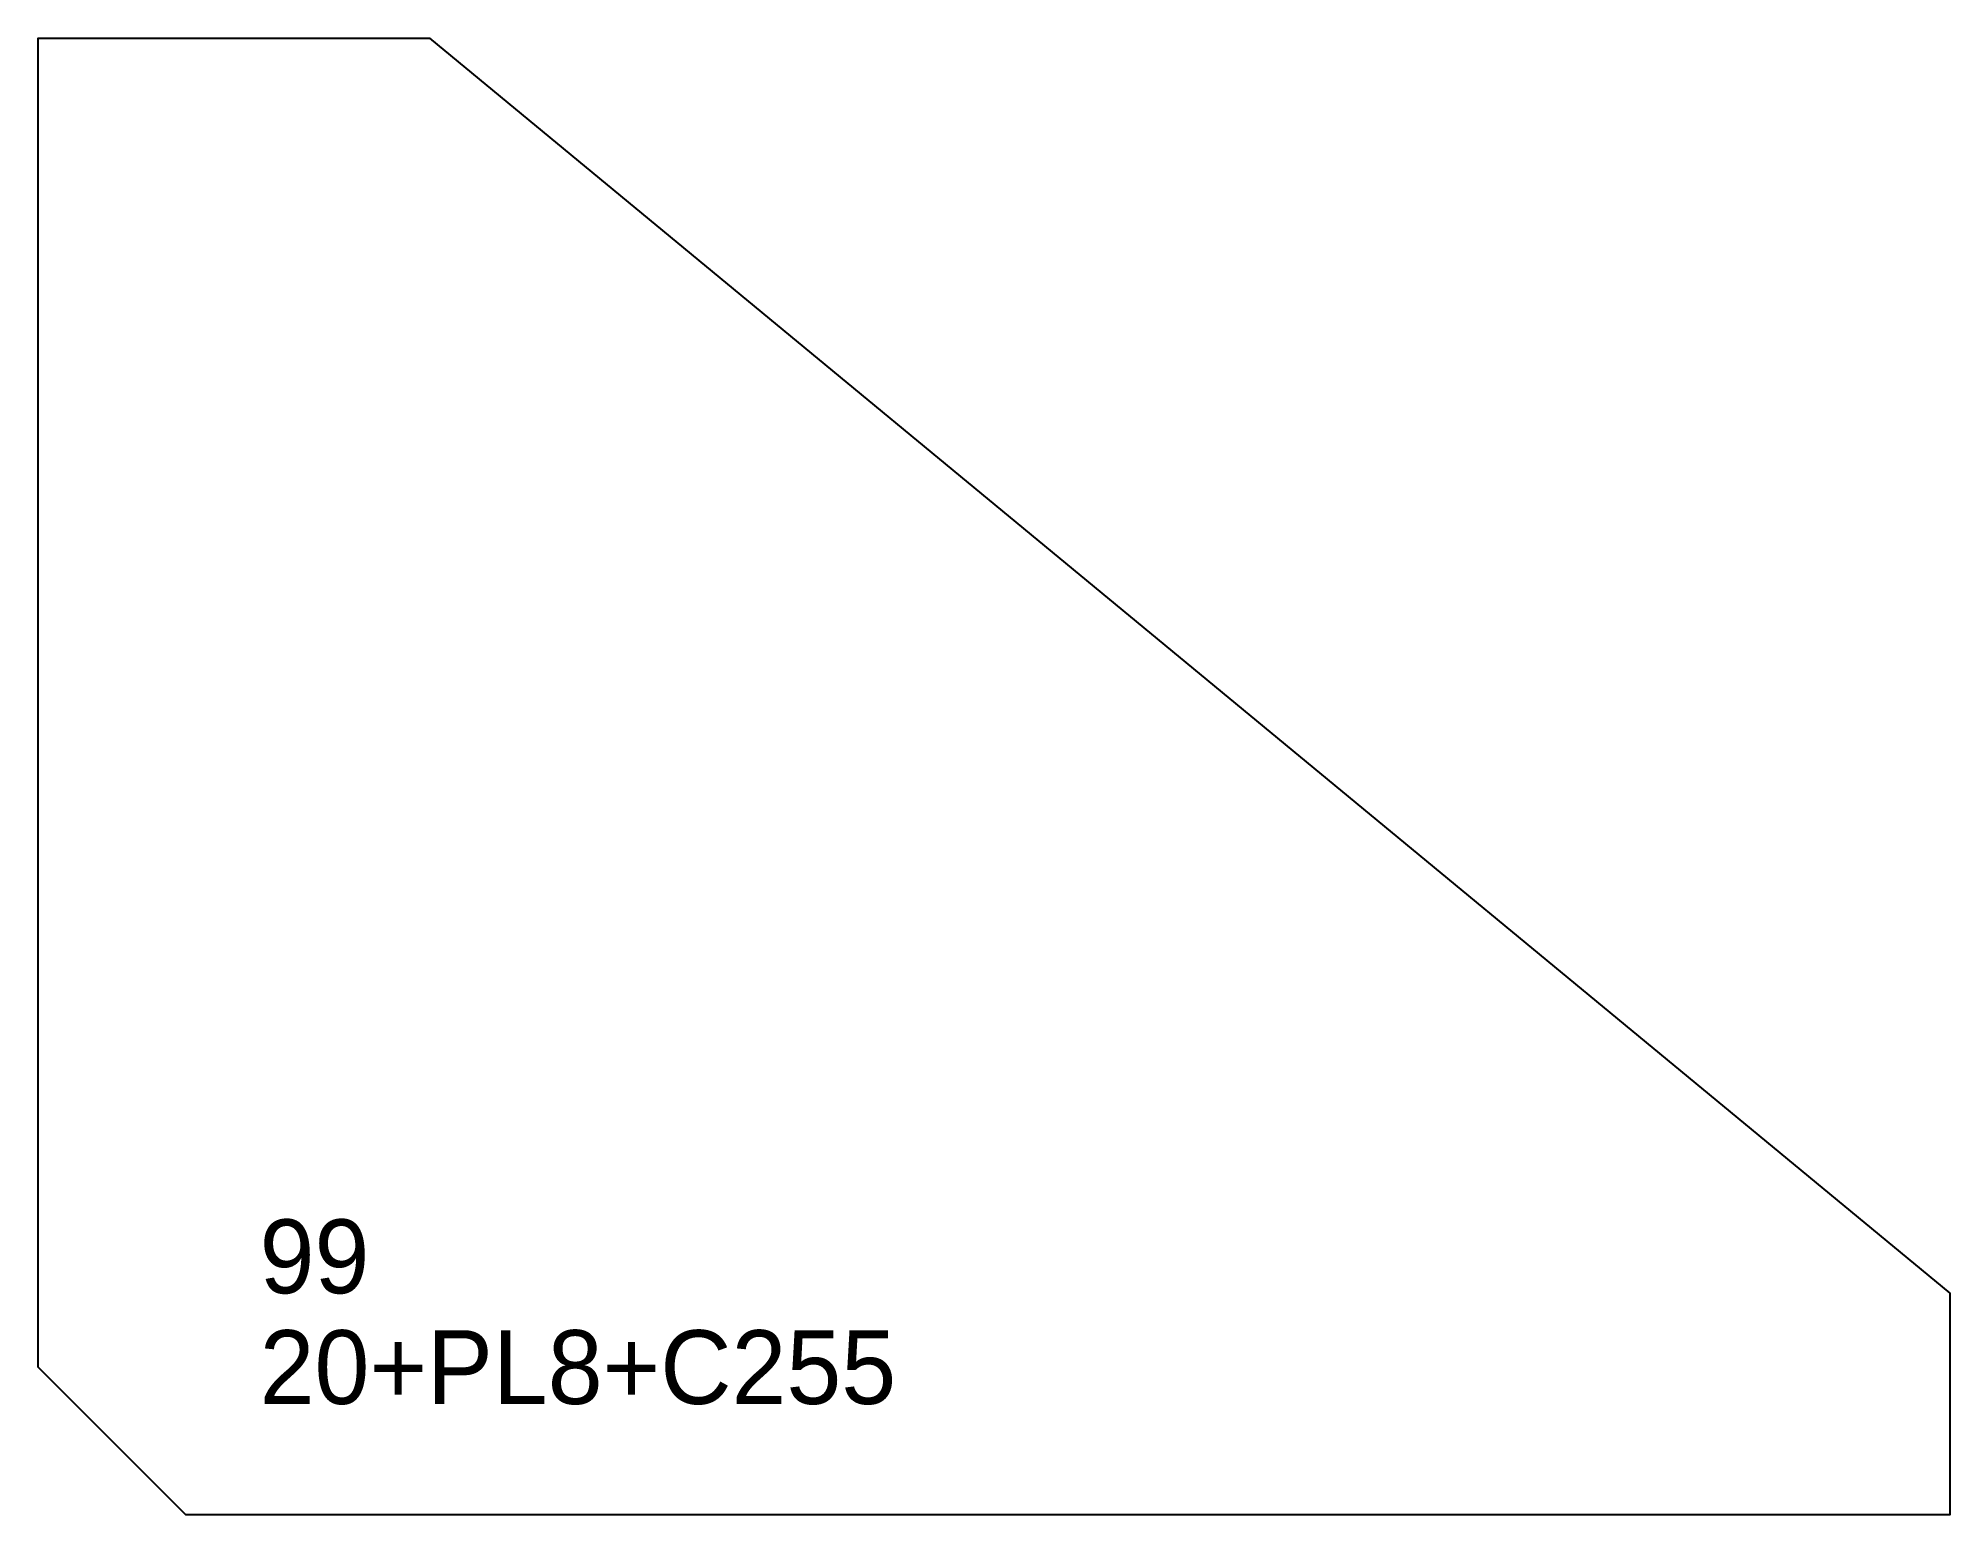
# Model space of a CAD drawing. Extents: x 0 to 259, y 0 to 200.
import ezdxf

# ---------------------------------------------------------------- set-up
doc = ezdxf.new("R2010")
doc.units = 0
for name, color, linetype in [('CUT', 7, 'CONTINUOUS'), ('SCRIBE', 3, 'CONTINUOUS'), ('TEXT', 7, 'CONTINUOUS')]:
    doc.layers.add(name, color=color, linetype=linetype)

msp = doc.modelspace()

# ---------------------------------------------------------------- linework, layer by layer
at = {"layer": 'CUT', "color": 7, "linetype": 'CONTINUOUS'}
msp.add_lwpolyline([(0, 20), (0, 200), (53, 200), (259, 30), (259.01, 0), (20, 0)], close=True, dxfattribs=at)

# ---------------------------------------------------------------- texts
at = {"layer": 'SCRIBE', "color": 3}
msp.add_text('99', height=10, dxfattribs=at).set_placement((30, 30))
at = {"layer": 'TEXT', "color": 7}
msp.add_text('20+PL8+C255', height=10, dxfattribs=at).set_placement((30, 15))

doc.saveas('drawing.dxf')
